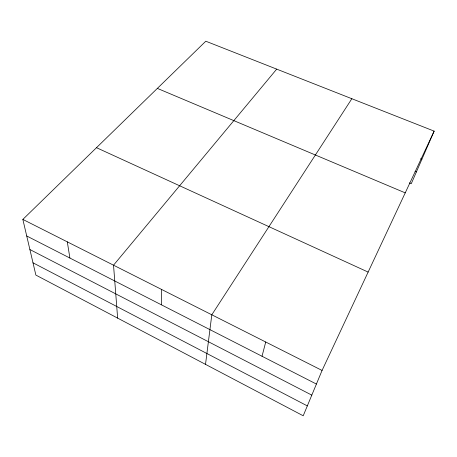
<?xml version="1.0" encoding="UTF-8"?>
<svg xmlns="http://www.w3.org/2000/svg" width="457" height="457" viewBox="0 0 457 457"><rect width="100%" height="100%" fill="white"/><g stroke="black" fill="none" stroke-linecap="round" stroke-linejoin="round"><path stroke-width="0.69" d="M161.395 304.819L161.664 289.481M205.519 364.372L211.808 314.793L351.856 98.723M262.032 356.26L265.723 342.002M434.15 131.125L322.071 370.444L303.214 415.79L35.869 275.074L22.85 219.423L205.793 41.21L434.15 131.125L411.254 183.725L409.283 182.903M276.702 69.127L113.53 265.191L117.638 318.112M420.571 158.796L421.874 159.322M415.059 171.409L416.378 171.952M157.357 88.39L405.233 192.865M96.484 147.685L368.131 272.086M22.85 219.423L322.071 370.444M26.723 235.978L316.41 384.057M29.894 249.533L311.805 395.128M33.001 262.809L307.327 405.902M67.299 241.856L69.898 258.045"/></g></svg>
